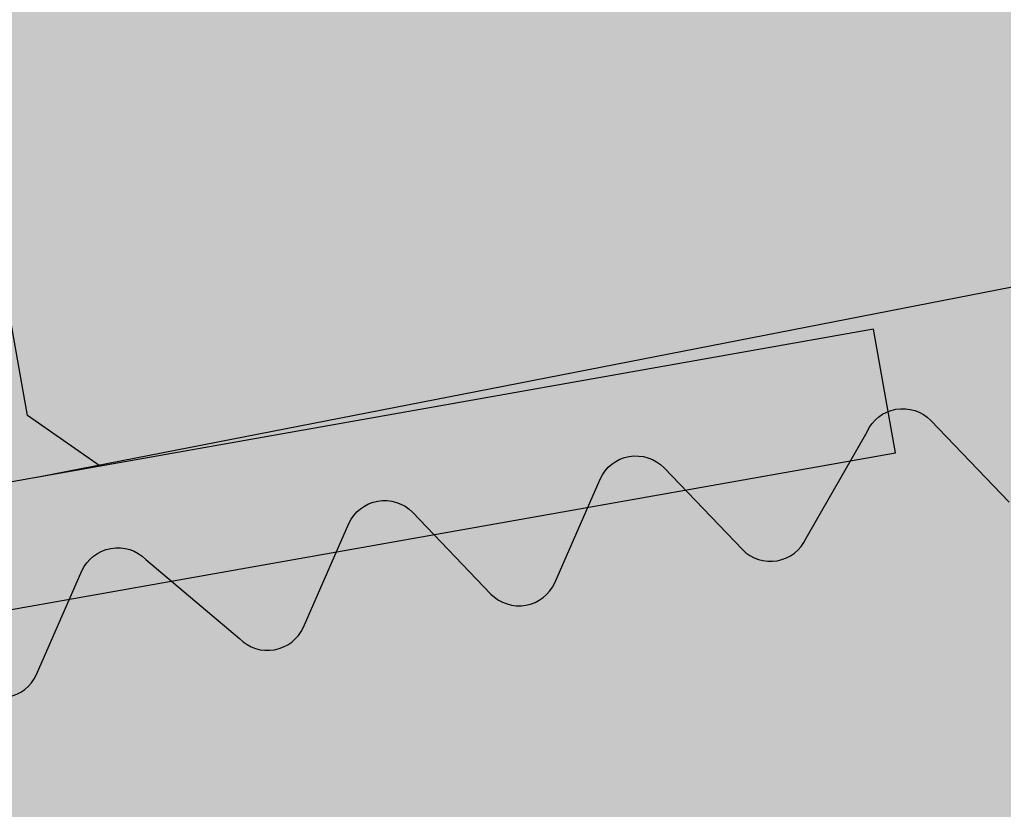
# Model space of a CAD drawing. Header units: millimetres. Extents: x 0 to 9483559, y -180456 to 305735.
# Drawn here: x 457304.74 to 457312.38, y 26999.09 to 27005.22 of the extents above; entities that cross this region are included whole.
import ezdxf
from ezdxf.enums import TextEntityAlignment as Align

# ---------------------------------------------------------------- set-up
doc = ezdxf.new("R2018")
doc.units = ezdxf.units.MM
for name, color, linetype, lineweight in [('АР_Маркер экспликации', 239, 'Continuous', 13), ('АР_Номер помещения', 250, 'Continuous', 9), ('АР_Размеры', 175, 'Continuous', 9), ('АР_Сущ Несущая стена', 250, 'Continuous', 50)]:
    doc.layers.add(name, color=color, linetype=linetype, lineweight=lineweight)
doc.layers.add('АР_Названия помещений', color=124, linetype='Continuous', lineweight=5, plot=False)
doc.layers.add('АР_Помещения_площадь', color=19, linetype='Continuous', lineweight=9, plot=False)
doc.styles.add('ISOCPEUR', font='', dxfattribs={"height": 250})
doc.styles.get("Standard").update_dxf_attribs({"font": 'GOST.TTF'})
doc.styles.get('ISOCPEUR').set_extended_font_data('ISOCPEUR', italic=True)

# ---------------------------------------------------------------- blocks, each defined once
blk = doc.blocks.new('*U333')
at = {"color": 7, "style": 'ISOCPEUR', "width": 0.7, "flags": 1}
blk.add_attdef('КАТЕГОРИЯ', (-499.1655, -2092.1864), '', height=250, dxfattribs=at)
at = {"layer": 'АР_Номер помещения', "color": 7, "style": 'ISOCPEUR', "width": 0.7}
blk.add_attdef('НОМЕР_ПОМЕЩЕНИЯ', text='', height=300, dxfattribs=at).set_placement((-13874.5004, 6637.5515), align=Align.MIDDLE_CENTER)
at = {"layer": 'АР_Помещения_площадь', "color": 7, "lineweight": 30, "width": 0.7, "flags": 104}
blk.add_attdef('ИМЯ_ПОМЕЩЕНИЯ', text='', height=100, dxfattribs=at).set_placement((157.6277, 1217.1414), align=Align.MIDDLE_CENTER)
at = {"layer": 'АР_Помещения_площадь', "color": 7, "style": 'ISOCPEUR', "width": 0.7}
blk.add_attdef('ПЛОЩАДЬ_ПОМЕЩЕНИЯ', text='', height=200, dxfattribs=at).set_placement((-12654.5821, 407.6716), align=Align.MIDDLE_RIGHT)
blk = doc.blocks.new('*U327')
at = {"color": 7, "style": 'ISOCPEUR', "width": 0.7, "flags": 1}
blk.add_attdef('КАТЕГОРИЯ', (-499.1655, -2092.1864), '', height=250, dxfattribs=at)
at = {"layer": 'АР_Номер помещения', "color": 7, "style": 'ISOCPEUR', "width": 0.7}
blk.add_attdef('НОМЕР_ПОМЕЩЕНИЯ', text='', height=300, dxfattribs=at).set_placement((-17424.9012, 1870.773), align=Align.MIDDLE_CENTER)
at = {"layer": 'АР_Помещения_площадь', "color": 7, "lineweight": 30, "width": 0.7, "flags": 104}
blk.add_attdef('ИМЯ_ПОМЕЩЕНИЯ', text='', height=100, dxfattribs=at).set_placement((157.6277, 1217.1414), align=Align.MIDDLE_CENTER)
at = {"layer": 'АР_Помещения_площадь', "color": 7, "style": 'ISOCPEUR', "width": 0.7}
blk.add_attdef('ПЛОЩАДЬ_ПОМЕЩЕНИЯ', text='', height=200, dxfattribs=at).set_placement((-12452.8113, 399.3563), align=Align.MIDDLE_RIGHT)

msp = doc.modelspace()

# ---------------------------------------------------------------- linework, layer by layer
at = {"layer": 'АР_Размеры', "color": 5, "lineweight": 9, "ltscale": 150}
msp.add_line((459359.5977, 27402.4647), (457304.8838, 27001.6645), dxfattribs=at)
msp.add_line((459359.5977, 27402.4647), (457304.8838, 27001.6645), dxfattribs=at)
msp.add_line((459359.5977, 27402.4647), (457304.8838, 27001.6645), dxfattribs=at)
msp.add_line((459359.5977, 27402.4647), (457304.8838, 27001.6645), dxfattribs=at)
msp.add_line((459359.5977, 27402.4647), (457304.8838, 27001.6645), dxfattribs=at)
msp.add_line((459359.5977, 27402.4647), (457304.8838, 27001.6645), dxfattribs=at)
msp.add_line((459359.5977, 27402.4647), (457304.8838, 27001.6645), dxfattribs=at)
msp.add_line((459359.5977, 27402.4647), (457304.8838, 27001.6645), dxfattribs=at)
msp.add_line((459359.5977, 27402.4647), (457304.8838, 27001.6645), dxfattribs=at)
msp.add_line((459359.5977, 27402.4647), (457304.8838, 27001.6645), dxfattribs=at)
msp.add_line((459359.5977, 27402.4647), (457304.8838, 27001.6645), dxfattribs=at)
msp.add_line((459359.5977, 27402.4647), (457304.8838, 27001.6645), dxfattribs=at)
msp.add_line((459359.5977, 27402.4647), (457304.8838, 27001.6645), dxfattribs=at)
msp.add_line((459359.5977, 27402.4647), (457304.8838, 27001.6645), dxfattribs=at)
msp.add_line((459359.5977, 27402.4647), (457304.8838, 27001.6645), dxfattribs=at)
msp.add_line((459359.5977, 27402.4647), (457304.8838, 27001.6645), dxfattribs=at)
msp.add_line((459359.5977, 27402.4647), (457304.8838, 27001.6645), dxfattribs=at)
msp.add_line((459359.5977, 27402.4647), (457304.8838, 27001.6645), dxfattribs=at)
msp.add_line((459359.5977, 27402.4647), (457304.8838, 27001.6645), dxfattribs=at)
msp.add_line((459359.5977, 27402.4647), (457304.8838, 27001.6645), dxfattribs=at)
msp.add_line((459359.5977, 27402.4647), (457304.8838, 27001.6645), dxfattribs=at)
msp.add_line((459359.5977, 27402.4647), (457304.8838, 27001.6645), dxfattribs=at)
msp.add_line((459359.5977, 27402.4647), (457304.8838, 27001.6645), dxfattribs=at)
msp.add_line((459359.5977, 27402.4647), (457304.8838, 27001.6645), dxfattribs=at)
msp.add_line((459359.5977, 27402.4647), (457304.8838, 27001.6645), dxfattribs=at)
msp.add_line((459359.5977, 27402.4647), (457304.8838, 27001.6645), dxfattribs=at)
msp.add_line((459359.5977, 27402.4647), (457304.8838, 27001.6645), dxfattribs=at)
msp.add_line((459359.5977, 27402.4647), (457304.8838, 27001.6645), dxfattribs=at)
msp.add_line((459359.5977, 27402.4647), (457304.8838, 27001.6645), dxfattribs=at)
msp.add_line((459359.5977, 27402.4647), (457304.8838, 27001.6645), dxfattribs=at)
msp.add_line((459359.5977, 27402.4647), (457304.8838, 27001.6645), dxfattribs=at)
msp.add_line((459359.5977, 27402.4647), (457304.8838, 27001.6645), dxfattribs=at)
msp.add_line((459359.5977, 27402.4647), (457304.8838, 27001.6645), dxfattribs=at)
msp.add_line((459359.5977, 27402.4647), (457304.8838, 27001.6645), dxfattribs=at)
msp.add_line((459359.5977, 27402.4647), (457304.8838, 27001.6645), dxfattribs=at)
msp.add_line((459359.5977, 27402.4647), (457304.8838, 27001.6645), dxfattribs=at)
msp.add_line((459359.5977, 27402.4647), (457304.8838, 27001.6645), dxfattribs=at)
msp.add_line((459359.5977, 27402.4647), (457304.8838, 27001.6645), dxfattribs=at)
msp.add_line((459359.5977, 27402.4647), (457304.8838, 27001.6645), dxfattribs=at)
msp.add_line((459359.5977, 27402.4647), (457304.8838, 27001.6645), dxfattribs=at)
msp.add_line((459359.5977, 27402.4647), (457304.8838, 27001.6645), dxfattribs=at)
msp.add_line((459359.5977, 27402.4647), (457304.8838, 27001.6645), dxfattribs=at)
msp.add_line((459359.5977, 27402.4647), (457304.8838, 27001.6645), dxfattribs=at)
msp.add_line((459359.5977, 27402.4647), (457304.8838, 27001.6645), dxfattribs=at)
msp.add_line((459359.5977, 27402.4647), (457304.8838, 27001.6645), dxfattribs=at)
msp.add_line((459359.5977, 27402.4647), (457304.8838, 27001.6645), dxfattribs=at)
msp.add_line((459359.5977, 27402.4647), (457304.8838, 27001.6645), dxfattribs=at)
msp.add_line((459359.5977, 27402.4647), (457304.8838, 27001.6645), dxfattribs=at)
msp.add_line((459359.5977, 27402.4647), (457304.8838, 27001.6645), dxfattribs=at)
msp.add_line((459359.5977, 27402.4647), (457304.8838, 27001.6645), dxfattribs=at)
msp.add_line((459359.5977, 27402.4647), (457304.8838, 27001.6645), dxfattribs=at)
msp.add_line((459359.5977, 27402.4647), (457304.8838, 27001.6645), dxfattribs=at)
at = {"layer": 'АР_Размеры', "color": 5, "lineweight": 9, "ltscale": 100, "transparency": 33554687}
msp.add_lwpolyline([(457305.364, 27001.7496), (457304.7987, 27002.1447), (457297.6491, 27042.4843), (457298.0441, 27043.0496), (457299.6048, 27043.3262)], dxfattribs=at)
msp.add_lwpolyline([(457305.364, 27001.7496), (457304.7987, 27002.1447), (457297.6491, 27042.4843), (457298.0441, 27043.0496), (457299.6048, 27043.3262)], dxfattribs=at)
msp.add_lwpolyline([(457305.364, 27001.7496), (457304.7987, 27002.1447), (457297.6491, 27042.4843), (457298.0441, 27043.0496), (457299.6048, 27043.3262)], dxfattribs=at)
msp.add_lwpolyline([(457305.364, 27001.7496), (457304.7987, 27002.1447), (457297.6491, 27042.4843), (457298.0441, 27043.0496), (457299.6048, 27043.3262)], dxfattribs=at)
msp.add_lwpolyline([(457305.364, 27001.7496), (457304.7987, 27002.1447), (457297.6491, 27042.4843), (457298.0441, 27043.0496), (457299.6048, 27043.3262)], dxfattribs=at)
msp.add_lwpolyline([(457305.364, 27001.7496), (457304.7987, 27002.1447), (457297.6491, 27042.4843), (457298.0441, 27043.0496), (457299.6048, 27043.3262)], dxfattribs=at)
msp.add_lwpolyline([(457305.364, 27001.7496), (457304.7987, 27002.1447), (457297.6491, 27042.4843), (457298.0441, 27043.0496), (457299.6048, 27043.3262)], dxfattribs=at)
msp.add_lwpolyline([(457305.364, 27001.7496), (457304.7987, 27002.1447), (457297.6491, 27042.4843), (457298.0441, 27043.0496), (457299.6048, 27043.3262)], dxfattribs=at)
msp.add_lwpolyline([(457305.364, 27001.7496), (457304.7987, 27002.1447), (457297.6491, 27042.4843), (457298.0441, 27043.0496), (457299.6048, 27043.3262)], dxfattribs=at)
msp.add_lwpolyline([(457305.364, 27001.7496), (457304.7987, 27002.1447), (457297.6491, 27042.4843), (457298.0441, 27043.0496), (457299.6048, 27043.3262)], dxfattribs=at)
msp.add_lwpolyline([(457305.364, 27001.7496), (457304.7987, 27002.1447), (457297.6491, 27042.4843), (457298.0441, 27043.0496), (457299.6048, 27043.3262)], dxfattribs=at)
msp.add_lwpolyline([(457305.364, 27001.7496), (457304.7987, 27002.1447), (457297.6491, 27042.4843), (457298.0441, 27043.0496), (457299.6048, 27043.3262)], dxfattribs=at)
msp.add_lwpolyline([(457305.364, 27001.7496), (457304.7987, 27002.1447), (457297.6491, 27042.4843), (457298.0441, 27043.0496), (457299.6048, 27043.3262)], dxfattribs=at)
msp.add_lwpolyline([(457305.364, 27001.7496), (457304.7987, 27002.1447), (457297.6491, 27042.4843), (457298.0441, 27043.0496), (457299.6048, 27043.3262)], dxfattribs=at)
msp.add_lwpolyline([(457305.364, 27001.7496), (457304.7987, 27002.1447), (457297.6491, 27042.4843), (457298.0441, 27043.0496), (457299.6048, 27043.3262)], dxfattribs=at)
msp.add_lwpolyline([(457305.364, 27001.7496), (457304.7987, 27002.1447), (457297.6491, 27042.4843), (457298.0441, 27043.0496), (457299.6048, 27043.3262)], dxfattribs=at)
msp.add_lwpolyline([(457305.364, 27001.7496), (457304.7987, 27002.1447), (457297.6491, 27042.4843), (457298.0441, 27043.0496), (457299.6048, 27043.3262)], dxfattribs=at)
msp.add_lwpolyline([(457305.364, 27001.7496), (457304.7987, 27002.1447), (457297.6491, 27042.4843), (457298.0441, 27043.0496), (457299.6048, 27043.3262)], dxfattribs=at)
msp.add_lwpolyline([(457305.364, 27001.7496), (457304.7987, 27002.1447), (457297.6491, 27042.4843), (457298.0441, 27043.0496), (457299.6048, 27043.3262)], dxfattribs=at)
msp.add_lwpolyline([(457305.364, 27001.7496), (457304.7987, 27002.1447), (457297.6491, 27042.4843), (457298.0441, 27043.0496), (457299.6048, 27043.3262)], dxfattribs=at)
msp.add_lwpolyline([(457305.364, 27001.7496), (457304.7987, 27002.1447), (457297.6491, 27042.4843), (457298.0441, 27043.0496), (457299.6048, 27043.3262)], dxfattribs=at)
msp.add_lwpolyline([(457305.364, 27001.7496), (457304.7987, 27002.1447), (457297.6491, 27042.4843), (457298.0441, 27043.0496), (457299.6048, 27043.3262)], dxfattribs=at)
msp.add_lwpolyline([(457305.364, 27001.7496), (457304.7987, 27002.1447), (457297.6491, 27042.4843), (457298.0441, 27043.0496), (457299.6048, 27043.3262)], dxfattribs=at)
msp.add_lwpolyline([(457305.364, 27001.7496), (457304.7987, 27002.1447), (457297.6491, 27042.4843), (457298.0441, 27043.0496), (457299.6048, 27043.3262)], dxfattribs=at)
msp.add_lwpolyline([(457305.364, 27001.7496), (457304.7987, 27002.1447), (457297.6491, 27042.4843), (457298.0441, 27043.0496), (457299.6048, 27043.3262)], dxfattribs=at)
msp.add_lwpolyline([(457305.364, 27001.7496), (457304.7987, 27002.1447), (457297.6491, 27042.4843), (457298.0441, 27043.0496), (457299.6048, 27043.3262)], dxfattribs=at)
msp.add_lwpolyline([(457305.364, 27001.7496), (457304.7987, 27002.1447), (457297.6491, 27042.4843), (457298.0441, 27043.0496), (457299.6048, 27043.3262)], dxfattribs=at)
msp.add_lwpolyline([(457305.364, 27001.7496), (457304.7987, 27002.1447), (457297.6491, 27042.4843), (457298.0441, 27043.0496), (457299.6048, 27043.3262)], dxfattribs=at)
msp.add_lwpolyline([(457305.364, 27001.7496), (457304.7987, 27002.1447), (457297.6491, 27042.4843), (457298.0441, 27043.0496), (457299.6048, 27043.3262)], dxfattribs=at)
msp.add_lwpolyline([(457305.364, 27001.7496), (457304.7987, 27002.1447), (457297.6491, 27042.4843), (457298.0441, 27043.0496), (457299.6048, 27043.3262)], dxfattribs=at)
msp.add_lwpolyline([(457305.364, 27001.7496), (457304.7987, 27002.1447), (457297.6491, 27042.4843), (457298.0441, 27043.0496), (457299.6048, 27043.3262)], dxfattribs=at)
msp.add_lwpolyline([(457305.364, 27001.7496), (457304.7987, 27002.1447), (457297.6491, 27042.4843), (457298.0441, 27043.0496), (457299.6048, 27043.3262)], dxfattribs=at)
msp.add_lwpolyline([(457305.364, 27001.7496), (457304.7987, 27002.1447), (457297.6491, 27042.4843), (457298.0441, 27043.0496), (457299.6048, 27043.3262)], dxfattribs=at)
msp.add_lwpolyline([(457305.364, 27001.7496), (457304.7987, 27002.1447), (457297.6491, 27042.4843), (457298.0441, 27043.0496), (457299.6048, 27043.3262)], dxfattribs=at)
msp.add_lwpolyline([(457305.364, 27001.7496), (457304.7987, 27002.1447), (457297.6491, 27042.4843), (457298.0441, 27043.0496), (457299.6048, 27043.3262)], dxfattribs=at)
msp.add_lwpolyline([(457305.364, 27001.7496), (457304.7987, 27002.1447), (457297.6491, 27042.4843), (457298.0441, 27043.0496), (457299.6048, 27043.3262)], dxfattribs=at)
msp.add_lwpolyline([(457305.364, 27001.7496), (457304.7987, 27002.1447), (457297.6491, 27042.4843), (457298.0441, 27043.0496), (457299.6048, 27043.3262)], dxfattribs=at)
msp.add_lwpolyline([(457305.364, 27001.7496), (457304.7987, 27002.1447), (457297.6491, 27042.4843), (457298.0441, 27043.0496), (457299.6048, 27043.3262)], dxfattribs=at)
msp.add_lwpolyline([(457305.364, 27001.7496), (457304.7987, 27002.1447), (457297.6491, 27042.4843), (457298.0441, 27043.0496), (457299.6048, 27043.3262)], dxfattribs=at)
msp.add_lwpolyline([(457305.364, 27001.7496), (457304.7987, 27002.1447), (457297.6491, 27042.4843), (457298.0441, 27043.0496), (457299.6048, 27043.3262)], dxfattribs=at)
msp.add_lwpolyline([(457305.364, 27001.7496), (457304.7987, 27002.1447), (457297.6491, 27042.4843), (457298.0441, 27043.0496), (457299.6048, 27043.3262)], dxfattribs=at)
msp.add_lwpolyline([(457305.364, 27001.7496), (457304.7987, 27002.1447), (457297.6491, 27042.4843), (457298.0441, 27043.0496), (457299.6048, 27043.3262)], dxfattribs=at)
msp.add_lwpolyline([(457305.364, 27001.7496), (457304.7987, 27002.1447), (457297.6491, 27042.4843), (457298.0441, 27043.0496), (457299.6048, 27043.3262)], dxfattribs=at)
msp.add_lwpolyline([(457305.364, 27001.7496), (457304.7987, 27002.1447), (457297.6491, 27042.4843), (457298.0441, 27043.0496), (457299.6048, 27043.3262)], dxfattribs=at)
msp.add_lwpolyline([(457305.364, 27001.7496), (457304.7987, 27002.1447), (457297.6491, 27042.4843), (457298.0441, 27043.0496), (457299.6048, 27043.3262)], dxfattribs=at)
msp.add_lwpolyline([(457305.364, 27001.7496), (457304.7987, 27002.1447), (457297.6491, 27042.4843), (457298.0441, 27043.0496), (457299.6048, 27043.3262)], dxfattribs=at)
msp.add_lwpolyline([(457305.364, 27001.7496), (457304.7987, 27002.1447), (457297.6491, 27042.4843), (457298.0441, 27043.0496), (457299.6048, 27043.3262)], dxfattribs=at)
msp.add_lwpolyline([(457305.364, 27001.7496), (457304.7987, 27002.1447), (457297.6491, 27042.4843), (457298.0441, 27043.0496), (457299.6048, 27043.3262)], dxfattribs=at)
msp.add_lwpolyline([(457305.364, 27001.7496), (457304.7987, 27002.1447), (457297.6491, 27042.4843), (457298.0441, 27043.0496), (457299.6048, 27043.3262)], dxfattribs=at)
msp.add_lwpolyline([(457305.364, 27001.7496), (457304.7987, 27002.1447), (457297.6491, 27042.4843), (457298.0441, 27043.0496), (457299.6048, 27043.3262)], dxfattribs=at)
msp.add_lwpolyline([(457305.364, 27001.7496), (457304.7987, 27002.1447), (457297.6491, 27042.4843), (457298.0441, 27043.0496), (457299.6048, 27043.3262)], dxfattribs=at)
at = {"layer": 'АР_Размеры', "color": 5, "lineweight": 9}
msp.add_lwpolyline([(457261.2561, 26992.9414), (457311.5368, 27001.853), (457311.3666, 27002.8134), (457261.0858, 26993.9018)], close=True, dxfattribs=at)
msp.add_lwpolyline([(457261.2561, 26992.9414), (457311.5368, 27001.853), (457311.3666, 27002.8134), (457261.0858, 26993.9018)], close=True, dxfattribs=at)
msp.add_lwpolyline([(457261.2561, 26992.9414), (457311.5368, 27001.853), (457311.3666, 27002.8134), (457261.0858, 26993.9018)], close=True, dxfattribs=at)
msp.add_lwpolyline([(457261.2561, 26992.9414), (457311.5368, 27001.853), (457311.3666, 27002.8134), (457261.0858, 26993.9018)], close=True, dxfattribs=at)
msp.add_lwpolyline([(457261.2561, 26992.9414), (457311.5368, 27001.853), (457311.3666, 27002.8134), (457261.0858, 26993.9018)], close=True, dxfattribs=at)
msp.add_lwpolyline([(457261.2561, 26992.9414), (457311.5368, 27001.853), (457311.3666, 27002.8134), (457261.0858, 26993.9018)], close=True, dxfattribs=at)
msp.add_lwpolyline([(457261.2561, 26992.9414), (457311.5368, 27001.853), (457311.3666, 27002.8134), (457261.0858, 26993.9018)], close=True, dxfattribs=at)
msp.add_lwpolyline([(457261.2561, 26992.9414), (457311.5368, 27001.853), (457311.3666, 27002.8134), (457261.0858, 26993.9018)], close=True, dxfattribs=at)
msp.add_lwpolyline([(457261.2561, 26992.9414), (457311.5368, 27001.853), (457311.3666, 27002.8134), (457261.0858, 26993.9018)], close=True, dxfattribs=at)
msp.add_lwpolyline([(457261.2561, 26992.9414), (457311.5368, 27001.853), (457311.3666, 27002.8134), (457261.0858, 26993.9018)], close=True, dxfattribs=at)
msp.add_lwpolyline([(457261.2561, 26992.9414), (457311.5368, 27001.853), (457311.3666, 27002.8134), (457261.0858, 26993.9018)], close=True, dxfattribs=at)
msp.add_lwpolyline([(457261.2561, 26992.9414), (457311.5368, 27001.853), (457311.3666, 27002.8134), (457261.0858, 26993.9018)], close=True, dxfattribs=at)
msp.add_lwpolyline([(457261.2561, 26992.9414), (457311.5368, 27001.853), (457311.3666, 27002.8134), (457261.0858, 26993.9018)], close=True, dxfattribs=at)
msp.add_lwpolyline([(457261.2561, 26992.9414), (457311.5368, 27001.853), (457311.3666, 27002.8134), (457261.0858, 26993.9018)], close=True, dxfattribs=at)
msp.add_lwpolyline([(457261.2561, 26992.9414), (457311.5368, 27001.853), (457311.3666, 27002.8134), (457261.0858, 26993.9018)], close=True, dxfattribs=at)
msp.add_lwpolyline([(457261.2561, 26992.9414), (457311.5368, 27001.853), (457311.3666, 27002.8134), (457261.0858, 26993.9018)], close=True, dxfattribs=at)
msp.add_lwpolyline([(457261.2561, 26992.9414), (457311.5368, 27001.853), (457311.3666, 27002.8134), (457261.0858, 26993.9018)], close=True, dxfattribs=at)
msp.add_lwpolyline([(457261.2561, 26992.9414), (457311.5368, 27001.853), (457311.3666, 27002.8134), (457261.0858, 26993.9018)], close=True, dxfattribs=at)
msp.add_lwpolyline([(457261.2561, 26992.9414), (457311.5368, 27001.853), (457311.3666, 27002.8134), (457261.0858, 26993.9018)], close=True, dxfattribs=at)
msp.add_lwpolyline([(457261.2561, 26992.9414), (457311.5368, 27001.853), (457311.3666, 27002.8134), (457261.0858, 26993.9018)], close=True, dxfattribs=at)
msp.add_lwpolyline([(457261.2561, 26992.9414), (457311.5368, 27001.853), (457311.3666, 27002.8134), (457261.0858, 26993.9018)], close=True, dxfattribs=at)
msp.add_lwpolyline([(457261.2561, 26992.9414), (457311.5368, 27001.853), (457311.3666, 27002.8134), (457261.0858, 26993.9018)], close=True, dxfattribs=at)
msp.add_lwpolyline([(457261.2561, 26992.9414), (457311.5368, 27001.853), (457311.3666, 27002.8134), (457261.0858, 26993.9018)], close=True, dxfattribs=at)
msp.add_lwpolyline([(457261.2561, 26992.9414), (457311.5368, 27001.853), (457311.3666, 27002.8134), (457261.0858, 26993.9018)], close=True, dxfattribs=at)
msp.add_lwpolyline([(457261.2561, 26992.9414), (457311.5368, 27001.853), (457311.3666, 27002.8134), (457261.0858, 26993.9018)], close=True, dxfattribs=at)
msp.add_lwpolyline([(457261.2561, 26992.9414), (457311.5368, 27001.853), (457311.3666, 27002.8134), (457261.0858, 26993.9018)], close=True, dxfattribs=at)
msp.add_lwpolyline([(457261.2561, 26992.9414), (457311.5368, 27001.853), (457311.3666, 27002.8134), (457261.0858, 26993.9018)], close=True, dxfattribs=at)
msp.add_lwpolyline([(457261.2561, 26992.9414), (457311.5368, 27001.853), (457311.3666, 27002.8134), (457261.0858, 26993.9018)], close=True, dxfattribs=at)
msp.add_lwpolyline([(457261.2561, 26992.9414), (457311.5368, 27001.853), (457311.3666, 27002.8134), (457261.0858, 26993.9018)], close=True, dxfattribs=at)
msp.add_lwpolyline([(457261.2561, 26992.9414), (457311.5368, 27001.853), (457311.3666, 27002.8134), (457261.0858, 26993.9018)], close=True, dxfattribs=at)
msp.add_lwpolyline([(457261.2561, 26992.9414), (457311.5368, 27001.853), (457311.3666, 27002.8134), (457261.0858, 26993.9018)], close=True, dxfattribs=at)
msp.add_lwpolyline([(457261.2561, 26992.9414), (457311.5368, 27001.853), (457311.3666, 27002.8134), (457261.0858, 26993.9018)], close=True, dxfattribs=at)
msp.add_lwpolyline([(457261.2561, 26992.9414), (457311.5368, 27001.853), (457311.3666, 27002.8134), (457261.0858, 26993.9018)], close=True, dxfattribs=at)
msp.add_lwpolyline([(457261.2561, 26992.9414), (457311.5368, 27001.853), (457311.3666, 27002.8134), (457261.0858, 26993.9018)], close=True, dxfattribs=at)
msp.add_lwpolyline([(457261.2561, 26992.9414), (457311.5368, 27001.853), (457311.3666, 27002.8134), (457261.0858, 26993.9018)], close=True, dxfattribs=at)
msp.add_lwpolyline([(457261.2561, 26992.9414), (457311.5368, 27001.853), (457311.3666, 27002.8134), (457261.0858, 26993.9018)], close=True, dxfattribs=at)
msp.add_lwpolyline([(457261.2561, 26992.9414), (457311.5368, 27001.853), (457311.3666, 27002.8134), (457261.0858, 26993.9018)], close=True, dxfattribs=at)
msp.add_lwpolyline([(457261.2561, 26992.9414), (457311.5368, 27001.853), (457311.3666, 27002.8134), (457261.0858, 26993.9018)], close=True, dxfattribs=at)
msp.add_lwpolyline([(457261.2561, 26992.9414), (457311.5368, 27001.853), (457311.3666, 27002.8134), (457261.0858, 26993.9018)], close=True, dxfattribs=at)
msp.add_lwpolyline([(457261.2561, 26992.9414), (457311.5368, 27001.853), (457311.3666, 27002.8134), (457261.0858, 26993.9018)], close=True, dxfattribs=at)
msp.add_lwpolyline([(457261.2561, 26992.9414), (457311.5368, 27001.853), (457311.3666, 27002.8134), (457261.0858, 26993.9018)], close=True, dxfattribs=at)
msp.add_lwpolyline([(457261.2561, 26992.9414), (457311.5368, 27001.853), (457311.3666, 27002.8134), (457261.0858, 26993.9018)], close=True, dxfattribs=at)
msp.add_lwpolyline([(457261.2561, 26992.9414), (457311.5368, 27001.853), (457311.3666, 27002.8134), (457261.0858, 26993.9018)], close=True, dxfattribs=at)
msp.add_lwpolyline([(457261.2561, 26992.9414), (457311.5368, 27001.853), (457311.3666, 27002.8134), (457261.0858, 26993.9018)], close=True, dxfattribs=at)
msp.add_lwpolyline([(457261.2561, 26992.9414), (457311.5368, 27001.853), (457311.3666, 27002.8134), (457261.0858, 26993.9018)], close=True, dxfattribs=at)
msp.add_lwpolyline([(457261.2561, 26992.9414), (457311.5368, 27001.853), (457311.3666, 27002.8134), (457261.0858, 26993.9018)], close=True, dxfattribs=at)
msp.add_lwpolyline([(457261.2561, 26992.9414), (457311.5368, 27001.853), (457311.3666, 27002.8134), (457261.0858, 26993.9018)], close=True, dxfattribs=at)
msp.add_lwpolyline([(457261.2561, 26992.9414), (457311.5368, 27001.853), (457311.3666, 27002.8134), (457261.0858, 26993.9018)], close=True, dxfattribs=at)
msp.add_lwpolyline([(457261.2561, 26992.9414), (457311.5368, 27001.853), (457311.3666, 27002.8134), (457261.0858, 26993.9018)], close=True, dxfattribs=at)
msp.add_lwpolyline([(457261.2561, 26992.9414), (457311.5368, 27001.853), (457311.3666, 27002.8134), (457261.0858, 26993.9018)], close=True, dxfattribs=at)
msp.add_lwpolyline([(457261.2561, 26992.9414), (457311.5368, 27001.853), (457311.3666, 27002.8134), (457261.0858, 26993.9018)], close=True, dxfattribs=at)
at = {"layer": 'АР_Размеры', "color": 5, "lineweight": 9, "ltscale": 100, "transparency": 33554687}
msp.add_lwpolyline([(457304.3741, 27000.044, 0.527868), (457304.8697, 27000.1318), (457305.2222, 27000.9372, -0.527868), (457305.7178, 27001.0251), (457306.4458, 27000.4112, 0.527868), (457306.9413, 27000.499), (457307.2938, 27001.3044, -0.527868), (457307.7894, 27001.3922), (457308.3973, 27000.757, 0.527868), (457308.8929, 27000.8449), (457309.2454, 27001.6503, -0.527868), (457309.741, 27001.7381), (457310.3489, 27001.1029, 0.527868), (457310.8444, 27001.1908), (457311.317, 27002.0175, -0.527868), (457311.8126, 27002.1053), (457312.4205, 27001.4701, 0.527868)], format="xyb", dxfattribs=at)
msp.add_lwpolyline([(457304.3741, 27000.044, 0.527868), (457304.8697, 27000.1318), (457305.2222, 27000.9372, -0.527868), (457305.7178, 27001.0251), (457306.4458, 27000.4112, 0.527868), (457306.9413, 27000.499), (457307.2938, 27001.3044, -0.527868), (457307.7894, 27001.3922), (457308.3973, 27000.757, 0.527868), (457308.8929, 27000.8449), (457309.2454, 27001.6503, -0.527868), (457309.741, 27001.7381), (457310.3489, 27001.1029, 0.527868), (457310.8444, 27001.1908), (457311.317, 27002.0175, -0.527868), (457311.8126, 27002.1053), (457312.4205, 27001.4701, 0.527868)], format="xyb", dxfattribs=at)
msp.add_lwpolyline([(457304.3741, 27000.044, 0.527868), (457304.8697, 27000.1318), (457305.2222, 27000.9372, -0.527868), (457305.7178, 27001.0251), (457306.4458, 27000.4112, 0.527868), (457306.9413, 27000.499), (457307.2938, 27001.3044, -0.527868), (457307.7894, 27001.3922), (457308.3973, 27000.757, 0.527868), (457308.8929, 27000.8449), (457309.2454, 27001.6503, -0.527868), (457309.741, 27001.7381), (457310.3489, 27001.1029, 0.527868), (457310.8444, 27001.1908), (457311.317, 27002.0175, -0.527868), (457311.8126, 27002.1053), (457312.4205, 27001.4701, 0.527868)], format="xyb", dxfattribs=at)
msp.add_lwpolyline([(457304.3741, 27000.044, 0.527868), (457304.8697, 27000.1318), (457305.2222, 27000.9372, -0.527868), (457305.7178, 27001.0251), (457306.4458, 27000.4112, 0.527868), (457306.9413, 27000.499), (457307.2938, 27001.3044, -0.527868), (457307.7894, 27001.3922), (457308.3973, 27000.757, 0.527868), (457308.8929, 27000.8449), (457309.2454, 27001.6503, -0.527868), (457309.741, 27001.7381), (457310.3489, 27001.1029, 0.527868), (457310.8444, 27001.1908), (457311.317, 27002.0175, -0.527868), (457311.8126, 27002.1053), (457312.4205, 27001.4701, 0.527868)], format="xyb", dxfattribs=at)
msp.add_lwpolyline([(457304.3741, 27000.044, 0.527868), (457304.8697, 27000.1318), (457305.2222, 27000.9372, -0.527868), (457305.7178, 27001.0251), (457306.4458, 27000.4112, 0.527868), (457306.9413, 27000.499), (457307.2938, 27001.3044, -0.527868), (457307.7894, 27001.3922), (457308.3973, 27000.757, 0.527868), (457308.8929, 27000.8449), (457309.2454, 27001.6503, -0.527868), (457309.741, 27001.7381), (457310.3489, 27001.1029, 0.527868), (457310.8444, 27001.1908), (457311.317, 27002.0175, -0.527868), (457311.8126, 27002.1053), (457312.4205, 27001.4701, 0.527868)], format="xyb", dxfattribs=at)
msp.add_lwpolyline([(457304.3741, 27000.044, 0.527868), (457304.8697, 27000.1318), (457305.2222, 27000.9372, -0.527868), (457305.7178, 27001.0251), (457306.4458, 27000.4112, 0.527868), (457306.9413, 27000.499), (457307.2938, 27001.3044, -0.527868), (457307.7894, 27001.3922), (457308.3973, 27000.757, 0.527868), (457308.8929, 27000.8449), (457309.2454, 27001.6503, -0.527868), (457309.741, 27001.7381), (457310.3489, 27001.1029, 0.527868), (457310.8444, 27001.1908), (457311.317, 27002.0175, -0.527868), (457311.8126, 27002.1053), (457312.4205, 27001.4701, 0.527868)], format="xyb", dxfattribs=at)
msp.add_lwpolyline([(457304.3741, 27000.044, 0.527868), (457304.8697, 27000.1318), (457305.2222, 27000.9372, -0.527868), (457305.7178, 27001.0251), (457306.4458, 27000.4112, 0.527868), (457306.9413, 27000.499), (457307.2938, 27001.3044, -0.527868), (457307.7894, 27001.3922), (457308.3973, 27000.757, 0.527868), (457308.8929, 27000.8449), (457309.2454, 27001.6503, -0.527868), (457309.741, 27001.7381), (457310.3489, 27001.1029, 0.527868), (457310.8444, 27001.1908), (457311.317, 27002.0175, -0.527868), (457311.8126, 27002.1053), (457312.4205, 27001.4701, 0.527868)], format="xyb", dxfattribs=at)
msp.add_lwpolyline([(457304.3741, 27000.044, 0.527868), (457304.8697, 27000.1318), (457305.2222, 27000.9372, -0.527868), (457305.7178, 27001.0251), (457306.4458, 27000.4112, 0.527868), (457306.9413, 27000.499), (457307.2938, 27001.3044, -0.527868), (457307.7894, 27001.3922), (457308.3973, 27000.757, 0.527868), (457308.8929, 27000.8449), (457309.2454, 27001.6503, -0.527868), (457309.741, 27001.7381), (457310.3489, 27001.1029, 0.527868), (457310.8444, 27001.1908), (457311.317, 27002.0175, -0.527868), (457311.8126, 27002.1053), (457312.4205, 27001.4701, 0.527868)], format="xyb", dxfattribs=at)
msp.add_lwpolyline([(457304.3741, 27000.044, 0.527868), (457304.8697, 27000.1318), (457305.2222, 27000.9372, -0.527868), (457305.7178, 27001.0251), (457306.4458, 27000.4112, 0.527868), (457306.9413, 27000.499), (457307.2938, 27001.3044, -0.527868), (457307.7894, 27001.3922), (457308.3973, 27000.757, 0.527868), (457308.8929, 27000.8449), (457309.2454, 27001.6503, -0.527868), (457309.741, 27001.7381), (457310.3489, 27001.1029, 0.527868), (457310.8444, 27001.1908), (457311.317, 27002.0175, -0.527868), (457311.8126, 27002.1053), (457312.4205, 27001.4701, 0.527868)], format="xyb", dxfattribs=at)
msp.add_lwpolyline([(457304.3741, 27000.044, 0.527868), (457304.8697, 27000.1318), (457305.2222, 27000.9372, -0.527868), (457305.7178, 27001.0251), (457306.4458, 27000.4112, 0.527868), (457306.9413, 27000.499), (457307.2938, 27001.3044, -0.527868), (457307.7894, 27001.3922), (457308.3973, 27000.757, 0.527868), (457308.8929, 27000.8449), (457309.2454, 27001.6503, -0.527868), (457309.741, 27001.7381), (457310.3489, 27001.1029, 0.527868), (457310.8444, 27001.1908), (457311.317, 27002.0175, -0.527868), (457311.8126, 27002.1053), (457312.4205, 27001.4701, 0.527868)], format="xyb", dxfattribs=at)
msp.add_lwpolyline([(457304.3741, 27000.044, 0.527868), (457304.8697, 27000.1318), (457305.2222, 27000.9372, -0.527868), (457305.7178, 27001.0251), (457306.4458, 27000.4112, 0.527868), (457306.9413, 27000.499), (457307.2938, 27001.3044, -0.527868), (457307.7894, 27001.3922), (457308.3973, 27000.757, 0.527868), (457308.8929, 27000.8449), (457309.2454, 27001.6503, -0.527868), (457309.741, 27001.7381), (457310.3489, 27001.1029, 0.527868), (457310.8444, 27001.1908), (457311.317, 27002.0175, -0.527868), (457311.8126, 27002.1053), (457312.4205, 27001.4701, 0.527868)], format="xyb", dxfattribs=at)
msp.add_lwpolyline([(457304.3741, 27000.044, 0.527868), (457304.8697, 27000.1318), (457305.2222, 27000.9372, -0.527868), (457305.7178, 27001.0251), (457306.4458, 27000.4112, 0.527868), (457306.9413, 27000.499), (457307.2938, 27001.3044, -0.527868), (457307.7894, 27001.3922), (457308.3973, 27000.757, 0.527868), (457308.8929, 27000.8449), (457309.2454, 27001.6503, -0.527868), (457309.741, 27001.7381), (457310.3489, 27001.1029, 0.527868), (457310.8444, 27001.1908), (457311.317, 27002.0175, -0.527868), (457311.8126, 27002.1053), (457312.4205, 27001.4701, 0.527868)], format="xyb", dxfattribs=at)
msp.add_lwpolyline([(457304.3741, 27000.044, 0.527868), (457304.8697, 27000.1318), (457305.2222, 27000.9372, -0.527868), (457305.7178, 27001.0251), (457306.4458, 27000.4112, 0.527868), (457306.9413, 27000.499), (457307.2938, 27001.3044, -0.527868), (457307.7894, 27001.3922), (457308.3973, 27000.757, 0.527868), (457308.8929, 27000.8449), (457309.2454, 27001.6503, -0.527868), (457309.741, 27001.7381), (457310.3489, 27001.1029, 0.527868), (457310.8444, 27001.1908), (457311.317, 27002.0175, -0.527868), (457311.8126, 27002.1053), (457312.4205, 27001.4701, 0.527868)], format="xyb", dxfattribs=at)
msp.add_lwpolyline([(457304.3741, 27000.044, 0.527868), (457304.8697, 27000.1318), (457305.2222, 27000.9372, -0.527868), (457305.7178, 27001.0251), (457306.4458, 27000.4112, 0.527868), (457306.9413, 27000.499), (457307.2938, 27001.3044, -0.527868), (457307.7894, 27001.3922), (457308.3973, 27000.757, 0.527868), (457308.8929, 27000.8449), (457309.2454, 27001.6503, -0.527868), (457309.741, 27001.7381), (457310.3489, 27001.1029, 0.527868), (457310.8444, 27001.1908), (457311.317, 27002.0175, -0.527868), (457311.8126, 27002.1053), (457312.4205, 27001.4701, 0.527868)], format="xyb", dxfattribs=at)
msp.add_lwpolyline([(457304.3741, 27000.044, 0.527868), (457304.8697, 27000.1318), (457305.2222, 27000.9372, -0.527868), (457305.7178, 27001.0251), (457306.4458, 27000.4112, 0.527868), (457306.9413, 27000.499), (457307.2938, 27001.3044, -0.527868), (457307.7894, 27001.3922), (457308.3973, 27000.757, 0.527868), (457308.8929, 27000.8449), (457309.2454, 27001.6503, -0.527868), (457309.741, 27001.7381), (457310.3489, 27001.1029, 0.527868), (457310.8444, 27001.1908), (457311.317, 27002.0175, -0.527868), (457311.8126, 27002.1053), (457312.4205, 27001.4701, 0.527868)], format="xyb", dxfattribs=at)
msp.add_lwpolyline([(457304.3741, 27000.044, 0.527868), (457304.8697, 27000.1318), (457305.2222, 27000.9372, -0.527868), (457305.7178, 27001.0251), (457306.4458, 27000.4112, 0.527868), (457306.9413, 27000.499), (457307.2938, 27001.3044, -0.527868), (457307.7894, 27001.3922), (457308.3973, 27000.757, 0.527868), (457308.8929, 27000.8449), (457309.2454, 27001.6503, -0.527868), (457309.741, 27001.7381), (457310.3489, 27001.1029, 0.527868), (457310.8444, 27001.1908), (457311.317, 27002.0175, -0.527868), (457311.8126, 27002.1053), (457312.4205, 27001.4701, 0.527868)], format="xyb", dxfattribs=at)
msp.add_lwpolyline([(457304.3741, 27000.044, 0.527868), (457304.8697, 27000.1318), (457305.2222, 27000.9372, -0.527868), (457305.7178, 27001.0251), (457306.4458, 27000.4112, 0.527868), (457306.9413, 27000.499), (457307.2938, 27001.3044, -0.527868), (457307.7894, 27001.3922), (457308.3973, 27000.757, 0.527868), (457308.8929, 27000.8449), (457309.2454, 27001.6503, -0.527868), (457309.741, 27001.7381), (457310.3489, 27001.1029, 0.527868), (457310.8444, 27001.1908), (457311.317, 27002.0175, -0.527868), (457311.8126, 27002.1053), (457312.4205, 27001.4701, 0.527868)], format="xyb", dxfattribs=at)
msp.add_lwpolyline([(457304.3741, 27000.044, 0.527868), (457304.8697, 27000.1318), (457305.2222, 27000.9372, -0.527868), (457305.7178, 27001.0251), (457306.4458, 27000.4112, 0.527868), (457306.9413, 27000.499), (457307.2938, 27001.3044, -0.527868), (457307.7894, 27001.3922), (457308.3973, 27000.757, 0.527868), (457308.8929, 27000.8449), (457309.2454, 27001.6503, -0.527868), (457309.741, 27001.7381), (457310.3489, 27001.1029, 0.527868), (457310.8444, 27001.1908), (457311.317, 27002.0175, -0.527868), (457311.8126, 27002.1053), (457312.4205, 27001.4701, 0.527868)], format="xyb", dxfattribs=at)
msp.add_lwpolyline([(457304.3741, 27000.044, 0.527868), (457304.8697, 27000.1318), (457305.2222, 27000.9372, -0.527868), (457305.7178, 27001.0251), (457306.4458, 27000.4112, 0.527868), (457306.9413, 27000.499), (457307.2938, 27001.3044, -0.527868), (457307.7894, 27001.3922), (457308.3973, 27000.757, 0.527868), (457308.8929, 27000.8449), (457309.2454, 27001.6503, -0.527868), (457309.741, 27001.7381), (457310.3489, 27001.1029, 0.527868), (457310.8444, 27001.1908), (457311.317, 27002.0175, -0.527868), (457311.8126, 27002.1053), (457312.4205, 27001.4701, 0.527868)], format="xyb", dxfattribs=at)
msp.add_lwpolyline([(457304.3741, 27000.044, 0.527868), (457304.8697, 27000.1318), (457305.2222, 27000.9372, -0.527868), (457305.7178, 27001.0251), (457306.4458, 27000.4112, 0.527868), (457306.9413, 27000.499), (457307.2938, 27001.3044, -0.527868), (457307.7894, 27001.3922), (457308.3973, 27000.757, 0.527868), (457308.8929, 27000.8449), (457309.2454, 27001.6503, -0.527868), (457309.741, 27001.7381), (457310.3489, 27001.1029, 0.527868), (457310.8444, 27001.1908), (457311.317, 27002.0175, -0.527868), (457311.8126, 27002.1053), (457312.4205, 27001.4701, 0.527868)], format="xyb", dxfattribs=at)
msp.add_lwpolyline([(457304.3741, 27000.044, 0.527868), (457304.8697, 27000.1318), (457305.2222, 27000.9372, -0.527868), (457305.7178, 27001.0251), (457306.4458, 27000.4112, 0.527868), (457306.9413, 27000.499), (457307.2938, 27001.3044, -0.527868), (457307.7894, 27001.3922), (457308.3973, 27000.757, 0.527868), (457308.8929, 27000.8449), (457309.2454, 27001.6503, -0.527868), (457309.741, 27001.7381), (457310.3489, 27001.1029, 0.527868), (457310.8444, 27001.1908), (457311.317, 27002.0175, -0.527868), (457311.8126, 27002.1053), (457312.4205, 27001.4701, 0.527868)], format="xyb", dxfattribs=at)
msp.add_lwpolyline([(457304.3741, 27000.044, 0.527868), (457304.8697, 27000.1318), (457305.2222, 27000.9372, -0.527868), (457305.7178, 27001.0251), (457306.4458, 27000.4112, 0.527868), (457306.9413, 27000.499), (457307.2938, 27001.3044, -0.527868), (457307.7894, 27001.3922), (457308.3973, 27000.757, 0.527868), (457308.8929, 27000.8449), (457309.2454, 27001.6503, -0.527868), (457309.741, 27001.7381), (457310.3489, 27001.1029, 0.527868), (457310.8444, 27001.1908), (457311.317, 27002.0175, -0.527868), (457311.8126, 27002.1053), (457312.4205, 27001.4701, 0.527868)], format="xyb", dxfattribs=at)
msp.add_lwpolyline([(457304.3741, 27000.044, 0.527868), (457304.8697, 27000.1318), (457305.2222, 27000.9372, -0.527868), (457305.7178, 27001.0251), (457306.4458, 27000.4112, 0.527868), (457306.9413, 27000.499), (457307.2938, 27001.3044, -0.527868), (457307.7894, 27001.3922), (457308.3973, 27000.757, 0.527868), (457308.8929, 27000.8449), (457309.2454, 27001.6503, -0.527868), (457309.741, 27001.7381), (457310.3489, 27001.1029, 0.527868), (457310.8444, 27001.1908), (457311.317, 27002.0175, -0.527868), (457311.8126, 27002.1053), (457312.4205, 27001.4701, 0.527868)], format="xyb", dxfattribs=at)
msp.add_lwpolyline([(457304.3741, 27000.044, 0.527868), (457304.8697, 27000.1318), (457305.2222, 27000.9372, -0.527868), (457305.7178, 27001.0251), (457306.4458, 27000.4112, 0.527868), (457306.9413, 27000.499), (457307.2938, 27001.3044, -0.527868), (457307.7894, 27001.3922), (457308.3973, 27000.757, 0.527868), (457308.8929, 27000.8449), (457309.2454, 27001.6503, -0.527868), (457309.741, 27001.7381), (457310.3489, 27001.1029, 0.527868), (457310.8444, 27001.1908), (457311.317, 27002.0175, -0.527868), (457311.8126, 27002.1053), (457312.4205, 27001.4701, 0.527868)], format="xyb", dxfattribs=at)
msp.add_lwpolyline([(457304.3741, 27000.044, 0.527868), (457304.8697, 27000.1318), (457305.2222, 27000.9372, -0.527868), (457305.7178, 27001.0251), (457306.4458, 27000.4112, 0.527868), (457306.9413, 27000.499), (457307.2938, 27001.3044, -0.527868), (457307.7894, 27001.3922), (457308.3973, 27000.757, 0.527868), (457308.8929, 27000.8449), (457309.2454, 27001.6503, -0.527868), (457309.741, 27001.7381), (457310.3489, 27001.1029, 0.527868), (457310.8444, 27001.1908), (457311.317, 27002.0175, -0.527868), (457311.8126, 27002.1053), (457312.4205, 27001.4701, 0.527868)], format="xyb", dxfattribs=at)
msp.add_lwpolyline([(457304.3741, 27000.044, 0.527868), (457304.8697, 27000.1318), (457305.2222, 27000.9372, -0.527868), (457305.7178, 27001.0251), (457306.4458, 27000.4112, 0.527868), (457306.9413, 27000.499), (457307.2938, 27001.3044, -0.527868), (457307.7894, 27001.3922), (457308.3973, 27000.757, 0.527868), (457308.8929, 27000.8449), (457309.2454, 27001.6503, -0.527868), (457309.741, 27001.7381), (457310.3489, 27001.1029, 0.527868), (457310.8444, 27001.1908), (457311.317, 27002.0175, -0.527868), (457311.8126, 27002.1053), (457312.4205, 27001.4701, 0.527868)], format="xyb", dxfattribs=at)
msp.add_lwpolyline([(457304.3741, 27000.044, 0.527868), (457304.8697, 27000.1318), (457305.2222, 27000.9372, -0.527868), (457305.7178, 27001.0251), (457306.4458, 27000.4112, 0.527868), (457306.9413, 27000.499), (457307.2938, 27001.3044, -0.527868), (457307.7894, 27001.3922), (457308.3973, 27000.757, 0.527868), (457308.8929, 27000.8449), (457309.2454, 27001.6503, -0.527868), (457309.741, 27001.7381), (457310.3489, 27001.1029, 0.527868), (457310.8444, 27001.1908), (457311.317, 27002.0175, -0.527868), (457311.8126, 27002.1053), (457312.4205, 27001.4701, 0.527868)], format="xyb", dxfattribs=at)
msp.add_lwpolyline([(457304.3741, 27000.044, 0.527868), (457304.8697, 27000.1318), (457305.2222, 27000.9372, -0.527868), (457305.7178, 27001.0251), (457306.4458, 27000.4112, 0.527868), (457306.9413, 27000.499), (457307.2938, 27001.3044, -0.527868), (457307.7894, 27001.3922), (457308.3973, 27000.757, 0.527868), (457308.8929, 27000.8449), (457309.2454, 27001.6503, -0.527868), (457309.741, 27001.7381), (457310.3489, 27001.1029, 0.527868), (457310.8444, 27001.1908), (457311.317, 27002.0175, -0.527868), (457311.8126, 27002.1053), (457312.4205, 27001.4701, 0.527868)], format="xyb", dxfattribs=at)
msp.add_lwpolyline([(457304.3741, 27000.044, 0.527868), (457304.8697, 27000.1318), (457305.2222, 27000.9372, -0.527868), (457305.7178, 27001.0251), (457306.4458, 27000.4112, 0.527868), (457306.9413, 27000.499), (457307.2938, 27001.3044, -0.527868), (457307.7894, 27001.3922), (457308.3973, 27000.757, 0.527868), (457308.8929, 27000.8449), (457309.2454, 27001.6503, -0.527868), (457309.741, 27001.7381), (457310.3489, 27001.1029, 0.527868), (457310.8444, 27001.1908), (457311.317, 27002.0175, -0.527868), (457311.8126, 27002.1053), (457312.4205, 27001.4701, 0.527868)], format="xyb", dxfattribs=at)
msp.add_lwpolyline([(457304.3741, 27000.044, 0.527868), (457304.8697, 27000.1318), (457305.2222, 27000.9372, -0.527868), (457305.7178, 27001.0251), (457306.4458, 27000.4112, 0.527868), (457306.9413, 27000.499), (457307.2938, 27001.3044, -0.527868), (457307.7894, 27001.3922), (457308.3973, 27000.757, 0.527868), (457308.8929, 27000.8449), (457309.2454, 27001.6503, -0.527868), (457309.741, 27001.7381), (457310.3489, 27001.1029, 0.527868), (457310.8444, 27001.1908), (457311.317, 27002.0175, -0.527868), (457311.8126, 27002.1053), (457312.4205, 27001.4701, 0.527868)], format="xyb", dxfattribs=at)
msp.add_lwpolyline([(457304.3741, 27000.044, 0.527868), (457304.8697, 27000.1318), (457305.2222, 27000.9372, -0.527868), (457305.7178, 27001.0251), (457306.4458, 27000.4112, 0.527868), (457306.9413, 27000.499), (457307.2938, 27001.3044, -0.527868), (457307.7894, 27001.3922), (457308.3973, 27000.757, 0.527868), (457308.8929, 27000.8449), (457309.2454, 27001.6503, -0.527868), (457309.741, 27001.7381), (457310.3489, 27001.1029, 0.527868), (457310.8444, 27001.1908), (457311.317, 27002.0175, -0.527868), (457311.8126, 27002.1053), (457312.4205, 27001.4701, 0.527868)], format="xyb", dxfattribs=at)
msp.add_lwpolyline([(457304.3741, 27000.044, 0.527868), (457304.8697, 27000.1318), (457305.2222, 27000.9372, -0.527868), (457305.7178, 27001.0251), (457306.4458, 27000.4112, 0.527868), (457306.9413, 27000.499), (457307.2938, 27001.3044, -0.527868), (457307.7894, 27001.3922), (457308.3973, 27000.757, 0.527868), (457308.8929, 27000.8449), (457309.2454, 27001.6503, -0.527868), (457309.741, 27001.7381), (457310.3489, 27001.1029, 0.527868), (457310.8444, 27001.1908), (457311.317, 27002.0175, -0.527868), (457311.8126, 27002.1053), (457312.4205, 27001.4701, 0.527868)], format="xyb", dxfattribs=at)
msp.add_lwpolyline([(457304.3741, 27000.044, 0.527868), (457304.8697, 27000.1318), (457305.2222, 27000.9372, -0.527868), (457305.7178, 27001.0251), (457306.4458, 27000.4112, 0.527868), (457306.9413, 27000.499), (457307.2938, 27001.3044, -0.527868), (457307.7894, 27001.3922), (457308.3973, 27000.757, 0.527868), (457308.8929, 27000.8449), (457309.2454, 27001.6503, -0.527868), (457309.741, 27001.7381), (457310.3489, 27001.1029, 0.527868), (457310.8444, 27001.1908), (457311.317, 27002.0175, -0.527868), (457311.8126, 27002.1053), (457312.4205, 27001.4701, 0.527868)], format="xyb", dxfattribs=at)
msp.add_lwpolyline([(457304.3741, 27000.044, 0.527868), (457304.8697, 27000.1318), (457305.2222, 27000.9372, -0.527868), (457305.7178, 27001.0251), (457306.4458, 27000.4112, 0.527868), (457306.9413, 27000.499), (457307.2938, 27001.3044, -0.527868), (457307.7894, 27001.3922), (457308.3973, 27000.757, 0.527868), (457308.8929, 27000.8449), (457309.2454, 27001.6503, -0.527868), (457309.741, 27001.7381), (457310.3489, 27001.1029, 0.527868), (457310.8444, 27001.1908), (457311.317, 27002.0175, -0.527868), (457311.8126, 27002.1053), (457312.4205, 27001.4701, 0.527868)], format="xyb", dxfattribs=at)
msp.add_lwpolyline([(457304.3741, 27000.044, 0.527868), (457304.8697, 27000.1318), (457305.2222, 27000.9372, -0.527868), (457305.7178, 27001.0251), (457306.4458, 27000.4112, 0.527868), (457306.9413, 27000.499), (457307.2938, 27001.3044, -0.527868), (457307.7894, 27001.3922), (457308.3973, 27000.757, 0.527868), (457308.8929, 27000.8449), (457309.2454, 27001.6503, -0.527868), (457309.741, 27001.7381), (457310.3489, 27001.1029, 0.527868), (457310.8444, 27001.1908), (457311.317, 27002.0175, -0.527868), (457311.8126, 27002.1053), (457312.4205, 27001.4701, 0.527868)], format="xyb", dxfattribs=at)
msp.add_lwpolyline([(457304.3741, 27000.044, 0.527868), (457304.8697, 27000.1318), (457305.2222, 27000.9372, -0.527868), (457305.7178, 27001.0251), (457306.4458, 27000.4112, 0.527868), (457306.9413, 27000.499), (457307.2938, 27001.3044, -0.527868), (457307.7894, 27001.3922), (457308.3973, 27000.757, 0.527868), (457308.8929, 27000.8449), (457309.2454, 27001.6503, -0.527868), (457309.741, 27001.7381), (457310.3489, 27001.1029, 0.527868), (457310.8444, 27001.1908), (457311.317, 27002.0175, -0.527868), (457311.8126, 27002.1053), (457312.4205, 27001.4701, 0.527868)], format="xyb", dxfattribs=at)
msp.add_lwpolyline([(457304.3741, 27000.044, 0.527868), (457304.8697, 27000.1318), (457305.2222, 27000.9372, -0.527868), (457305.7178, 27001.0251), (457306.4458, 27000.4112, 0.527868), (457306.9413, 27000.499), (457307.2938, 27001.3044, -0.527868), (457307.7894, 27001.3922), (457308.3973, 27000.757, 0.527868), (457308.8929, 27000.8449), (457309.2454, 27001.6503, -0.527868), (457309.741, 27001.7381), (457310.3489, 27001.1029, 0.527868), (457310.8444, 27001.1908), (457311.317, 27002.0175, -0.527868), (457311.8126, 27002.1053), (457312.4205, 27001.4701, 0.527868)], format="xyb", dxfattribs=at)
msp.add_lwpolyline([(457304.3741, 27000.044, 0.527868), (457304.8697, 27000.1318), (457305.2222, 27000.9372, -0.527868), (457305.7178, 27001.0251), (457306.4458, 27000.4112, 0.527868), (457306.9413, 27000.499), (457307.2938, 27001.3044, -0.527868), (457307.7894, 27001.3922), (457308.3973, 27000.757, 0.527868), (457308.8929, 27000.8449), (457309.2454, 27001.6503, -0.527868), (457309.741, 27001.7381), (457310.3489, 27001.1029, 0.527868), (457310.8444, 27001.1908), (457311.317, 27002.0175, -0.527868), (457311.8126, 27002.1053), (457312.4205, 27001.4701, 0.527868)], format="xyb", dxfattribs=at)
msp.add_lwpolyline([(457304.3741, 27000.044, 0.527868), (457304.8697, 27000.1318), (457305.2222, 27000.9372, -0.527868), (457305.7178, 27001.0251), (457306.4458, 27000.4112, 0.527868), (457306.9413, 27000.499), (457307.2938, 27001.3044, -0.527868), (457307.7894, 27001.3922), (457308.3973, 27000.757, 0.527868), (457308.8929, 27000.8449), (457309.2454, 27001.6503, -0.527868), (457309.741, 27001.7381), (457310.3489, 27001.1029, 0.527868), (457310.8444, 27001.1908), (457311.317, 27002.0175, -0.527868), (457311.8126, 27002.1053), (457312.4205, 27001.4701, 0.527868)], format="xyb", dxfattribs=at)
msp.add_lwpolyline([(457304.3741, 27000.044, 0.527868), (457304.8697, 27000.1318), (457305.2222, 27000.9372, -0.527868), (457305.7178, 27001.0251), (457306.4458, 27000.4112, 0.527868), (457306.9413, 27000.499), (457307.2938, 27001.3044, -0.527868), (457307.7894, 27001.3922), (457308.3973, 27000.757, 0.527868), (457308.8929, 27000.8449), (457309.2454, 27001.6503, -0.527868), (457309.741, 27001.7381), (457310.3489, 27001.1029, 0.527868), (457310.8444, 27001.1908), (457311.317, 27002.0175, -0.527868), (457311.8126, 27002.1053), (457312.4205, 27001.4701, 0.527868)], format="xyb", dxfattribs=at)
msp.add_lwpolyline([(457304.3741, 27000.044, 0.527868), (457304.8697, 27000.1318), (457305.2222, 27000.9372, -0.527868), (457305.7178, 27001.0251), (457306.4458, 27000.4112, 0.527868), (457306.9413, 27000.499), (457307.2938, 27001.3044, -0.527868), (457307.7894, 27001.3922), (457308.3973, 27000.757, 0.527868), (457308.8929, 27000.8449), (457309.2454, 27001.6503, -0.527868), (457309.741, 27001.7381), (457310.3489, 27001.1029, 0.527868), (457310.8444, 27001.1908), (457311.317, 27002.0175, -0.527868), (457311.8126, 27002.1053), (457312.4205, 27001.4701, 0.527868)], format="xyb", dxfattribs=at)
msp.add_lwpolyline([(457304.3741, 27000.044, 0.527868), (457304.8697, 27000.1318), (457305.2222, 27000.9372, -0.527868), (457305.7178, 27001.0251), (457306.4458, 27000.4112, 0.527868), (457306.9413, 27000.499), (457307.2938, 27001.3044, -0.527868), (457307.7894, 27001.3922), (457308.3973, 27000.757, 0.527868), (457308.8929, 27000.8449), (457309.2454, 27001.6503, -0.527868), (457309.741, 27001.7381), (457310.3489, 27001.1029, 0.527868), (457310.8444, 27001.1908), (457311.317, 27002.0175, -0.527868), (457311.8126, 27002.1053), (457312.4205, 27001.4701, 0.527868)], format="xyb", dxfattribs=at)
msp.add_lwpolyline([(457304.3741, 27000.044, 0.527868), (457304.8697, 27000.1318), (457305.2222, 27000.9372, -0.527868), (457305.7178, 27001.0251), (457306.4458, 27000.4112, 0.527868), (457306.9413, 27000.499), (457307.2938, 27001.3044, -0.527868), (457307.7894, 27001.3922), (457308.3973, 27000.757, 0.527868), (457308.8929, 27000.8449), (457309.2454, 27001.6503, -0.527868), (457309.741, 27001.7381), (457310.3489, 27001.1029, 0.527868), (457310.8444, 27001.1908), (457311.317, 27002.0175, -0.527868), (457311.8126, 27002.1053), (457312.4205, 27001.4701, 0.527868)], format="xyb", dxfattribs=at)
msp.add_lwpolyline([(457304.3741, 27000.044, 0.527868), (457304.8697, 27000.1318), (457305.2222, 27000.9372, -0.527868), (457305.7178, 27001.0251), (457306.4458, 27000.4112, 0.527868), (457306.9413, 27000.499), (457307.2938, 27001.3044, -0.527868), (457307.7894, 27001.3922), (457308.3973, 27000.757, 0.527868), (457308.8929, 27000.8449), (457309.2454, 27001.6503, -0.527868), (457309.741, 27001.7381), (457310.3489, 27001.1029, 0.527868), (457310.8444, 27001.1908), (457311.317, 27002.0175, -0.527868), (457311.8126, 27002.1053), (457312.4205, 27001.4701, 0.527868)], format="xyb", dxfattribs=at)
msp.add_lwpolyline([(457304.3741, 27000.044, 0.527868), (457304.8697, 27000.1318), (457305.2222, 27000.9372, -0.527868), (457305.7178, 27001.0251), (457306.4458, 27000.4112, 0.527868), (457306.9413, 27000.499), (457307.2938, 27001.3044, -0.527868), (457307.7894, 27001.3922), (457308.3973, 27000.757, 0.527868), (457308.8929, 27000.8449), (457309.2454, 27001.6503, -0.527868), (457309.741, 27001.7381), (457310.3489, 27001.1029, 0.527868), (457310.8444, 27001.1908), (457311.317, 27002.0175, -0.527868), (457311.8126, 27002.1053), (457312.4205, 27001.4701, 0.527868)], format="xyb", dxfattribs=at)
msp.add_lwpolyline([(457304.3741, 27000.044, 0.527868), (457304.8697, 27000.1318), (457305.2222, 27000.9372, -0.527868), (457305.7178, 27001.0251), (457306.4458, 27000.4112, 0.527868), (457306.9413, 27000.499), (457307.2938, 27001.3044, -0.527868), (457307.7894, 27001.3922), (457308.3973, 27000.757, 0.527868), (457308.8929, 27000.8449), (457309.2454, 27001.6503, -0.527868), (457309.741, 27001.7381), (457310.3489, 27001.1029, 0.527868), (457310.8444, 27001.1908), (457311.317, 27002.0175, -0.527868), (457311.8126, 27002.1053), (457312.4205, 27001.4701, 0.527868)], format="xyb", dxfattribs=at)
msp.add_lwpolyline([(457304.3741, 27000.044, 0.527868), (457304.8697, 27000.1318), (457305.2222, 27000.9372, -0.527868), (457305.7178, 27001.0251), (457306.4458, 27000.4112, 0.527868), (457306.9413, 27000.499), (457307.2938, 27001.3044, -0.527868), (457307.7894, 27001.3922), (457308.3973, 27000.757, 0.527868), (457308.8929, 27000.8449), (457309.2454, 27001.6503, -0.527868), (457309.741, 27001.7381), (457310.3489, 27001.1029, 0.527868), (457310.8444, 27001.1908), (457311.317, 27002.0175, -0.527868), (457311.8126, 27002.1053), (457312.4205, 27001.4701, 0.527868)], format="xyb", dxfattribs=at)
msp.add_lwpolyline([(457304.3741, 27000.044, 0.527868), (457304.8697, 27000.1318), (457305.2222, 27000.9372, -0.527868), (457305.7178, 27001.0251), (457306.4458, 27000.4112, 0.527868), (457306.9413, 27000.499), (457307.2938, 27001.3044, -0.527868), (457307.7894, 27001.3922), (457308.3973, 27000.757, 0.527868), (457308.8929, 27000.8449), (457309.2454, 27001.6503, -0.527868), (457309.741, 27001.7381), (457310.3489, 27001.1029, 0.527868), (457310.8444, 27001.1908), (457311.317, 27002.0175, -0.527868), (457311.8126, 27002.1053), (457312.4205, 27001.4701, 0.527868)], format="xyb", dxfattribs=at)
msp.add_lwpolyline([(457304.3741, 27000.044, 0.527868), (457304.8697, 27000.1318), (457305.2222, 27000.9372, -0.527868), (457305.7178, 27001.0251), (457306.4458, 27000.4112, 0.527868), (457306.9413, 27000.499), (457307.2938, 27001.3044, -0.527868), (457307.7894, 27001.3922), (457308.3973, 27000.757, 0.527868), (457308.8929, 27000.8449), (457309.2454, 27001.6503, -0.527868), (457309.741, 27001.7381), (457310.3489, 27001.1029, 0.527868), (457310.8444, 27001.1908), (457311.317, 27002.0175, -0.527868), (457311.8126, 27002.1053), (457312.4205, 27001.4701, 0.527868)], format="xyb", dxfattribs=at)
msp.add_lwpolyline([(457304.3741, 27000.044, 0.527868), (457304.8697, 27000.1318), (457305.2222, 27000.9372, -0.527868), (457305.7178, 27001.0251), (457306.4458, 27000.4112, 0.527868), (457306.9413, 27000.499), (457307.2938, 27001.3044, -0.527868), (457307.7894, 27001.3922), (457308.3973, 27000.757, 0.527868), (457308.8929, 27000.8449), (457309.2454, 27001.6503, -0.527868), (457309.741, 27001.7381), (457310.3489, 27001.1029, 0.527868), (457310.8444, 27001.1908), (457311.317, 27002.0175, -0.527868), (457311.8126, 27002.1053), (457312.4205, 27001.4701, 0.527868)], format="xyb", dxfattribs=at)
msp.add_lwpolyline([(457304.3741, 27000.044, 0.527868), (457304.8697, 27000.1318), (457305.2222, 27000.9372, -0.527868), (457305.7178, 27001.0251), (457306.4458, 27000.4112, 0.527868), (457306.9413, 27000.499), (457307.2938, 27001.3044, -0.527868), (457307.7894, 27001.3922), (457308.3973, 27000.757, 0.527868), (457308.8929, 27000.8449), (457309.2454, 27001.6503, -0.527868), (457309.741, 27001.7381), (457310.3489, 27001.1029, 0.527868), (457310.8444, 27001.1908), (457311.317, 27002.0175, -0.527868), (457311.8126, 27002.1053), (457312.4205, 27001.4701, 0.527868)], format="xyb", dxfattribs=at)
at = {"layer": 'АР_Сущ Несущая стена', "lineweight": 9, "ltscale": 100}
msp.add_arc((456726.4829, 36563.0692), 9778.6546, 272.59254797, 356.63539137, dxfattribs=at)

# ---------------------------------------------------------------- block references
at = {"layer": 'АР_Маркер экспликации', "lineweight": 9}
ref = msp.add_blockref('*U333', (453732.8822, 27950.8843), dxfattribs=at)
lines = msp.add_mtext('\\W0.8000;Кабинет материальной технологии тип 2', dxfattribs={"layer": 'АР_Названия помещений', "insert": (439898.6282, 32758.6253), "char_height": 4891.955516, "width": 926.939971, "attachment_point": 1})
ref.add_attrib('ИМЯ_ПОМЕЩЕНИЯ', '', (439898.6282, 32758.6253), dxfattribs={"flags": 104}).embed_mtext(lines)
ref = msp.add_blockref('*U327', (465688.379, 27526.3116), dxfattribs=at)
lines = msp.add_mtext('\\W0.8000;Артистическая', dxfattribs={"layer": 'АР_Названия помещений', "insert": (450770.1361, 28095.6453), "char_height": 1576.782207, "width": 926.939971, "attachment_point": 1})
ref.add_attrib('ИМЯ_ПОМЕЩЕНИЯ', '', (450770.1361, 28095.6453), dxfattribs={"flags": 104}).embed_mtext(lines)

doc.saveas('drawing.dxf')
